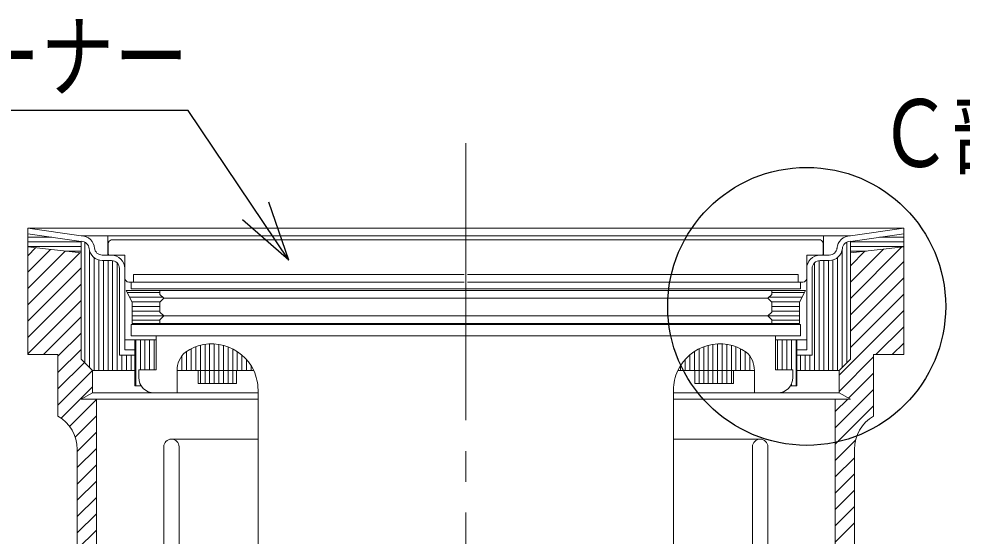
# Model space of a CAD drawing. Units: millimetres, scale not verified. Extents: x -1488 to 1365, y -1052 to 870.
# Drawn here: x -920.2 to -613.8, y -306.7 to -138.6 of the extents above; entities that cross this region are included whole.
import ezdxf
from ezdxf.enums import TextEntityAlignment as Align

# ---------------------------------------------------------------- set-up
doc = ezdxf.new("R2010")
doc.units = ezdxf.units.MM
doc.header["$LTSCALE"] = 10
doc.linetypes.add('CHAIN2', pattern=[12, 9, -1, 1, -1])
doc.layers.add('0-E_極細4', color=14, linetype='Continuous', lineweight=15)
doc.layers.add('1-1_寸法4', color=7, linetype='Continuous')
doc.styles.add('ＭＳ ゴシック', font='')
doc.styles.get('ＭＳ ゴシック').set_extended_font_data('MS Gothic')

msp = doc.modelspace()

# ---------------------------------------------------------------- linework, layer by layer
at = {"layer": '0-E_極細4', "linetype": 'CHAIN2'}
msp.add_line((-775.02, -179), (-775.02, -586.07), dxfattribs=at)
at = {"layer": '0-E_極細4'}
for p, q in [((-917.27, -206.66), (-632.77, -206.66)), ((-917.27, -208.39), (-917.27, -206.66)), ((-899.97, -209.12), (-917.27, -206.66)), ((-917.27, -246.25), (-917.27, -206.69)), ((-650.07, -209.12), (-632.77, -206.66)), ((-632.77, -208.39), (-632.77, -206.66)), ((-632.77, -246.25), (-632.77, -206.69)), ((-899.97, -210.89), (-917.27, -208.43)), ((-917.27, -209.54), (-909.46, -209.54)), ((-917.27, -211.04), (-899.97, -211.04)), ((-775.02, -209.12), (-899.97, -209.12)), ((-899.97, -249.17), (-899.97, -210.87)), ((-898.74, -250.4), (-898.74, -211.18)), ((-891.27, -215.37), (-891.27, -209.12)), ((-775.02, -210.37), (-889.9, -210.37)), ((-775.02, -209.12), (-650.07, -209.12)), ((-775.02, -210.37), (-660.15, -210.37)), ((-658.77, -215.37), (-658.77, -209.12)), ((-651.24, -250.34), (-651.24, -211.15)), ((-650.07, -210.89), (-632.77, -208.43)), ((-650.07, -249.17), (-650.07, -210.87)), ((-650.07, -211.04), (-632.77, -211.04)), ((-640.59, -209.54), (-632.77, -209.54)), ((-917.27, -212.54), (-899.97, -212.54)), ((-917.27, -212.64), (-899.97, -214.64)), ((-917.27, -215.56), (-914.65, -212.94)), ((-917.27, -220.86), (-909.9, -213.49)), ((-917.27, -226.17), (-905.15, -214.04)), ((-905.17, -214.04), (-899.97, -214.04)), ((-897.24, -251.9), (-897.24, -213.92)), ((-891.15, -214.87), (-891.15, -211.62)), ((-658.9, -214.87), (-658.9, -211.62)), ((-652.74, -251.84), (-652.74, -213.67)), ((-650.07, -212.54), (-632.77, -212.54)), ((-632.77, -212.64), (-650.07, -214.64)), ((-650.07, -229.44), (-633.34, -212.71)), ((-650.07, -224.13), (-639.34, -213.4)), ((-650.07, -214.04), (-644.87, -214.04)), ((-650.07, -218.83), (-645.34, -214.09)), ((-917.27, -231.47), (-900.39, -214.59)), ((-895.74, -252.87), (-895.74, -216.22)), ((-894.24, -252.87), (-894.24, -216.97)), ((-893.12, -215.37), (-890.15, -215.37)), ((-893.12, -217.12), (-890.15, -217.12)), ((-892.74, -252.87), (-892.74, -217.12)), ((-891.24, -252.87), (-891.24, -217.12)), ((-889.74, -252.87), (-889.74, -217.15)), ((-660.24, -252.87), (-660.24, -217.15)), ((-656.92, -215.37), (-659.9, -215.37)), ((-656.92, -217.12), (-659.9, -217.12)), ((-658.74, -252.87), (-658.74, -217.12)), ((-657.24, -252.87), (-657.24, -217.12)), ((-655.74, -252.87), (-655.74, -216.96)), ((-654.24, -252.87), (-654.24, -216.18)), ((-650.07, -234.74), (-632.77, -217.44)), ((-917.27, -236.77), (-899.97, -219.47)), ((-888.24, -252.87), (-888.24, -217.94)), ((-887.52, -247.87), (-887.52, -219.75)), ((-885.77, -246.12), (-885.77, -219.75)), ((-664.27, -246.12), (-664.27, -219.75)), ((-662.52, -247.87), (-662.52, -219.75)), ((-661.74, -252.87), (-661.74, -217.88)), ((-775.52, -221.62), (-883.02, -221.62)), ((-883.02, -224.12), (-883.02, -221.62)), ((-774.52, -221.62), (-667.02, -221.62)), ((-667.02, -224.12), (-667.02, -221.62)), ((-650.07, -240.04), (-632.77, -222.74)), ((-917.27, -242.08), (-899.97, -224.77)), ((-775.52, -224.12), (-884.52, -224.12)), ((-883.77, -226.37), (-883.77, -224.12)), ((-883.77, -226.37), (-775.02, -226.37)), ((-666.27, -226.37), (-775.02, -226.37)), ((-774.52, -224.12), (-665.52, -224.12)), ((-666.27, -226.37), (-666.27, -224.12)), ((-883.4, -230.61), (-885.4, -226.86)), ((-775.02, -226.86), (-885.4, -226.86)), ((-885.03, -227.54), (-874.4, -227.54)), ((-884.23, -229.04), (-873.47, -229.04)), ((-874.4, -226.86), (-874.4, -228.11)), ((-874.4, -230.61), (-873.15, -229.36)), ((-775.02, -226.86), (-664.65, -226.86)), ((-675.65, -230.61), (-676.9, -229.36)), ((-676.58, -229.04), (-665.81, -229.04)), ((-675.65, -226.86), (-675.65, -228.11)), ((-675.65, -227.54), (-665.01, -227.54)), ((-666.65, -230.61), (-664.65, -226.86)), ((-650.07, -245.35), (-632.77, -228.04)), ((-917.27, -247.38), (-899.97, -230.08)), ((-883.43, -230.54), (-874.33, -230.54)), ((-883.4, -230.61), (-883.4, -237.61)), ((-883.4, -232.04), (-874.4, -232.04)), ((-874.4, -230.61), (-874.4, -233.86)), ((-675.72, -230.54), (-666.61, -230.54)), ((-675.65, -230.61), (-675.65, -233.86)), ((-675.65, -232.04), (-666.65, -232.04)), ((-666.65, -230.61), (-666.65, -237.61)), ((-912.23, -247.64), (-899.97, -235.38)), ((-883.4, -233.54), (-874.4, -233.54)), ((-883.4, -235.04), (-873.22, -235.04)), ((-775.02, -235.11), (-873.15, -235.11)), ((-775.02, -235.11), (-676.9, -235.11)), ((-676.83, -235.04), (-666.65, -235.04)), ((-675.65, -233.54), (-666.65, -233.54)), ((-653.77, -254.35), (-632.77, -233.35)), ((-883.77, -237.87), (-775.02, -237.87)), ((-883.77, -241.62), (-883.77, -237.87)), ((-883.4, -236.54), (-874.4, -236.54)), ((-775.02, -237.61), (-883.4, -237.61)), ((-874.4, -236.36), (-874.4, -237.61)), ((-775.02, -237.61), (-666.65, -237.61)), ((-666.27, -237.87), (-775.02, -237.87)), ((-675.65, -236.36), (-675.65, -237.61)), ((-675.65, -236.54), (-666.65, -236.54)), ((-666.27, -241.62), (-666.27, -237.87)), ((-641.76, -247.64), (-632.77, -238.65)), ((-907.52, -248.24), (-899.97, -240.68)), ((-883.77, -241.62), (-875.65, -241.62)), ((-666.27, -241.62), (-674.4, -241.62)), ((-875.65, -242.87), (-885.77, -242.87)), ((-882.52, -257.87), (-882.52, -242.87)), ((-882.24, -257.87), (-882.24, -242.87)), ((-880.74, -252.62), (-880.74, -242.87)), ((-879.24, -252.62), (-879.24, -242.87)), ((-877.74, -252.62), (-877.74, -242.87)), ((-876.24, -252.62), (-876.24, -242.87)), ((-862.74, -252.87), (-862.74, -245.12)), ((-861.24, -252.87), (-861.24, -244.65)), ((-859.74, -252.87), (-859.74, -244.35)), ((-858.24, -252.87), (-858.24, -244.2)), ((-856.74, -252.87), (-856.74, -244.2)), ((-855.24, -252.87), (-855.24, -244.36)), ((-853.74, -252.87), (-853.74, -244.67)), ((-852.24, -252.87), (-852.24, -245.14)), ((-697.74, -252.87), (-697.74, -245.12)), ((-696.24, -252.87), (-696.24, -244.65)), ((-694.74, -252.87), (-694.74, -244.35)), ((-693.24, -252.87), (-693.24, -244.2)), ((-691.74, -252.87), (-691.74, -244.2)), ((-690.24, -252.87), (-690.24, -244.36)), ((-688.74, -252.87), (-688.74, -244.67)), ((-687.24, -252.87), (-687.24, -245.14)), ((-674.4, -242.87), (-664.27, -242.87)), ((-673.74, -252.62), (-673.74, -242.87)), ((-672.24, -252.62), (-672.24, -242.87)), ((-670.74, -252.62), (-670.74, -242.87)), ((-669.24, -252.62), (-669.24, -242.87)), ((-667.74, -257.87), (-667.74, -242.87)), ((-667.52, -257.87), (-667.52, -242.87)), ((-636.46, -247.64), (-632.77, -243.95)), ((-907.52, -253.54), (-899.97, -245.99)), ((-907.52, -267.64), (-907.52, -247.64)), ((-882.52, -247.87), (-887.52, -247.87)), ((-886.74, -252.87), (-886.74, -247.87)), ((-882.52, -246.12), (-885.77, -246.12)), ((-885.24, -252.87), (-885.24, -247.87)), ((-883.74, -252.87), (-883.74, -247.87)), ((-867.24, -252.87), (-867.24, -248.08)), ((-865.74, -252.87), (-865.74, -246.64)), ((-864.24, -252.87), (-864.24, -245.78)), ((-850.74, -252.87), (-850.74, -245.8)), ((-849.24, -252.87), (-849.24, -246.67)), ((-847.74, -252.87), (-847.74, -247.81)), ((-702.24, -252.87), (-702.24, -247.76)), ((-700.74, -252.87), (-700.74, -246.64)), ((-699.24, -252.87), (-699.24, -245.78)), ((-685.74, -252.87), (-685.74, -245.8)), ((-684.24, -252.87), (-684.24, -246.67)), ((-682.74, -252.87), (-682.74, -248.16)), ((-667.52, -246.12), (-664.27, -246.12)), ((-667.52, -247.87), (-662.52, -247.87)), ((-666.24, -252.87), (-666.24, -247.87)), ((-664.74, -252.87), (-664.74, -247.87)), ((-663.24, -252.87), (-663.24, -247.87)), ((-642.52, -267.64), (-642.52, -247.64)), ((-907.52, -258.84), (-898.91, -250.23)), ((-899.97, -249.17), (-896.27, -252.87)), ((-846.24, -252.87), (-846.24, -249.29)), ((-705.24, -252.87), (-705.24, -251.24)), ((-703.74, -252.87), (-703.74, -249.23)), ((-653.77, -259.65), (-642.52, -248.4)), ((-650.07, -249.17), (-653.77, -252.87)), ((-907.52, -264.15), (-896.27, -252.9)), ((-882.52, -252.87), (-896.27, -252.87)), ((-843.91, -252.87), (-868.77, -252.87)), ((-868.77, -260.12), (-868.77, -252.87)), ((-868.74, -252.87), (-868.74, -251.98)), ((-861.99, -257.12), (-861.99, -252.87)), ((-861.24, -257.12), (-861.24, -252.87)), ((-859.74, -257.12), (-859.74, -252.87)), ((-858.24, -257.12), (-858.24, -252.87)), ((-856.74, -257.12), (-856.74, -252.87)), ((-855.24, -257.12), (-855.24, -252.87)), ((-853.74, -257.12), (-853.74, -252.87)), ((-852.24, -257.12), (-852.24, -252.87)), ((-850.74, -257.12), (-850.74, -252.87)), ((-849.49, -257.12), (-849.49, -252.87)), ((-844.74, -252.87), (-844.74, -251.33)), ((-706.13, -252.87), (-681.27, -252.87)), ((-700.56, -257.12), (-700.56, -252.87)), ((-699.24, -257.12), (-699.24, -252.87)), ((-697.74, -257.12), (-697.74, -252.87)), ((-696.24, -257.12), (-696.24, -252.87)), ((-694.74, -257.12), (-694.74, -252.87)), ((-693.24, -257.12), (-693.24, -252.87)), ((-691.74, -257.12), (-691.74, -252.87)), ((-690.24, -257.12), (-690.24, -252.87)), ((-688.74, -257.12), (-688.74, -252.87)), ((-688.06, -257.12), (-688.06, -252.87)), ((-681.27, -260.12), (-681.27, -252.87)), ((-667.52, -252.87), (-653.77, -252.87)), ((-650.65, -261.83), (-642.52, -253.7)), ((-880.74, -257.87), (-880.74, -257.35)), ((-849.49, -257.12), (-861.99, -257.12)), ((-700.56, -257.12), (-688.06, -257.12)), ((-669.24, -257.87), (-669.24, -257.24)), ((-906.43, -268.35), (-896.27, -258.2)), ((-842.52, -260.14), (-896.27, -260.14)), ((-880.45, -257.87), (-882.52, -257.87)), ((-876.27, -260.12), (-868.77, -260.12)), ((-842.52, -262.88), (-842.52, -259.18)), ((-842.52, -406.62), (-842.52, -259.18)), ((-707.52, -262.88), (-707.52, -259.18)), ((-707.52, -406.62), (-707.52, -259.18)), ((-707.52, -260.14), (-653.77, -260.14)), ((-673.77, -260.12), (-681.27, -260.12)), ((-669.6, -257.87), (-667.52, -257.87)), ((-655.02, -271.51), (-642.52, -259.01)), ((-903.76, -270.99), (-895.02, -262.25)), ((-842.52, -262.14), (-899.97, -262.14)), ((-895.02, -329.84), (-895.02, -262.14)), ((-707.52, -262.14), (-650.07, -262.14)), ((-655.02, -266.2), (-650.96, -262.14)), ((-655.02, -329.84), (-655.02, -262.14)), ((-655.02, -276.81), (-642.52, -264.31)), ((-901.93, -274.46), (-895.02, -267.56)), ((-901.27, -279.11), (-895.02, -272.86)), ((-870.65, -275.14), (-842.52, -275.14)), ((-679.4, -275.14), (-707.52, -275.14)), ((-655.02, -282.11), (-648.42, -275.51)), ((-901.27, -284.41), (-895.02, -278.16)), ((-901.27, -463.39), (-901.27, -278.46)), ((-873.15, -422.14), (-873.15, -277.64)), ((-868.15, -422.14), (-868.15, -277.64)), ((-681.9, -422.14), (-681.9, -277.64)), ((-676.9, -422.14), (-676.9, -277.64)), ((-648.77, -463.39), (-648.77, -278.46)), ((-655.02, -287.42), (-648.77, -281.17)), ((-901.27, -289.72), (-895.02, -283.47)), ((-655.02, -292.72), (-648.77, -286.47)), ((-901.27, -295.02), (-895.02, -288.77)), ((-901.27, -300.32), (-895.02, -294.07)), ((-655.02, -298.02), (-648.77, -291.77)), ((-655.02, -303.33), (-648.77, -297.08)), ((-901.27, -305.63), (-895.02, -299.38)), ((-655.02, -308.63), (-648.77, -302.38)), ((-901.27, -310.93), (-895.02, -304.68))]:
    msp.add_line(p, q, dxfattribs=at)
for points in [[(-885.77, -222.87), (-885.77, -215.37), (-890.65, -215.37)], [(-664.27, -222.87), (-664.27, -215.37), (-659.4, -215.37)], [(-775.02, -229.36), (-873.15, -229.36), (-874.4, -228.11)], [(-775.02, -229.36), (-676.9, -229.36), (-675.65, -228.11)], [(-874.4, -236.36), (-873.15, -235.11), (-874.4, -233.86)], [(-675.65, -236.36), (-676.9, -235.11), (-675.65, -233.86)], [(-875.65, -252.62), (-875.65, -241.62), (-775.02, -241.62)], [(-674.4, -252.62), (-674.4, -241.62), (-775.02, -241.62)], [(-907.52, -247.64), (-917.27, -247.64), (-917.27, -246.25)], [(-642.52, -247.64), (-632.77, -247.64), (-632.77, -246.25)], [(-899.97, -262.14), (-896.27, -260.14), (-896.27, -252.87)], [(-881.27, -255.12), (-881.27, -252.62), (-875.65, -252.62)], [(-668.77, -255.12), (-668.77, -252.62), (-674.4, -252.62)], [(-650.07, -262.14), (-653.77, -260.14), (-653.77, -252.87)]]:
    msp.add_lwpolyline(points, dxfattribs=at)
for centre, radius, start, end in [((-899.97, -213.5), 4.38, 4.151, 90), ((-899.97, -213.5), 2.62, 4.151, 90), ((-889.9, -211.62), 1.25, 155.9454, 180), ((-889.9, -211.62), 1.25, 90, 155.9454), ((-660.15, -211.62), 1.25, 24.0545, 90), ((-660.15, -211.62), 1.25, 0, 24.0545), ((-650.07, -213.5), 4.38, 90, 175.849), ((-650.07, -213.5), 2.62, 90, 175.849), ((-893.12, -212.87), 4.25, 183.3509, 270), ((-893.12, -212.87), 2.5, 183.3509, 270), ((-656.92, -212.87), 2.5, 270, 356.6491), ((-656.92, -212.87), 4.25, 270, 356.6491), ((-890.65, -214.87), 0.5, 180, 270), ((-890.15, -219.75), 4.38, 0, 90), ((-890.15, -219.75), 2.62, 0, 90), ((-659.9, -219.75), 4.38, 90, 180), ((-659.9, -219.75), 2.62, 90, 180), ((-659.4, -214.87), 0.5, 270, 360), ((-884.52, -222.87), 1.25, 180, 270), ((-665.52, -222.87), 1.25, 270, 360), ((-857.52, -259.18), 15, 24.8869, 124.8337), ((-692.52, -259.18), 15, 55.1663, 155.113), ((-861.27, -252.62), 7.5, 129.9705, 181.9251), ((-688.77, -252.62), 7.5, 358.0749, 50.0295), ((-857.52, -259.18), 15, 0, 24.8869), ((-692.52, -259.18), 15, 155.113, 180), ((-876.27, -255.12), 5, 180, 270), ((-673.77, -255.12), 5, 270, 360), ((-913.77, -278.46), 12.5, 0, 60), ((-636.27, -278.46), 12.5, 120, 180), ((-870.65, -277.64), 2.5, 90, 180), ((-870.65, -277.64), 2.5, 0, 90), ((-679.4, -277.64), 2.5, 90, 180), ((-679.4, -277.64), 2.5, 0, 90)]:
    msp.add_arc(centre, radius, start, end, dxfattribs=at)
at = {"layer": '1-1_寸法4'}
for q in [(-839.02, -198.12), (-847.61, -203.89)]:
    msp.add_line((-832.54, -217.04), q, dxfattribs=at)
msp.add_lwpolyline([(-832.54, -217.04), (-865.2, -168.43), (-1009.2, -168.43)], dxfattribs=at)
msp.add_circle((-664.27, -232.02), 45.15, dxfattribs=at)

# ---------------------------------------------------------------- texts
at = {"layer": '1-1_寸法4', "style": 'ＭＳ ゴシック', "width": 0.8}
for s, p in [('ストレーナー', (-1009.2, -168.43)), ('Ｃ部', (-641.06, -193.29))]:
    msp.add_text(s, height=21.99, dxfattribs=at).set_placement(p, align=Align.BOTTOM_LEFT)

doc.saveas('drawing.dxf')
